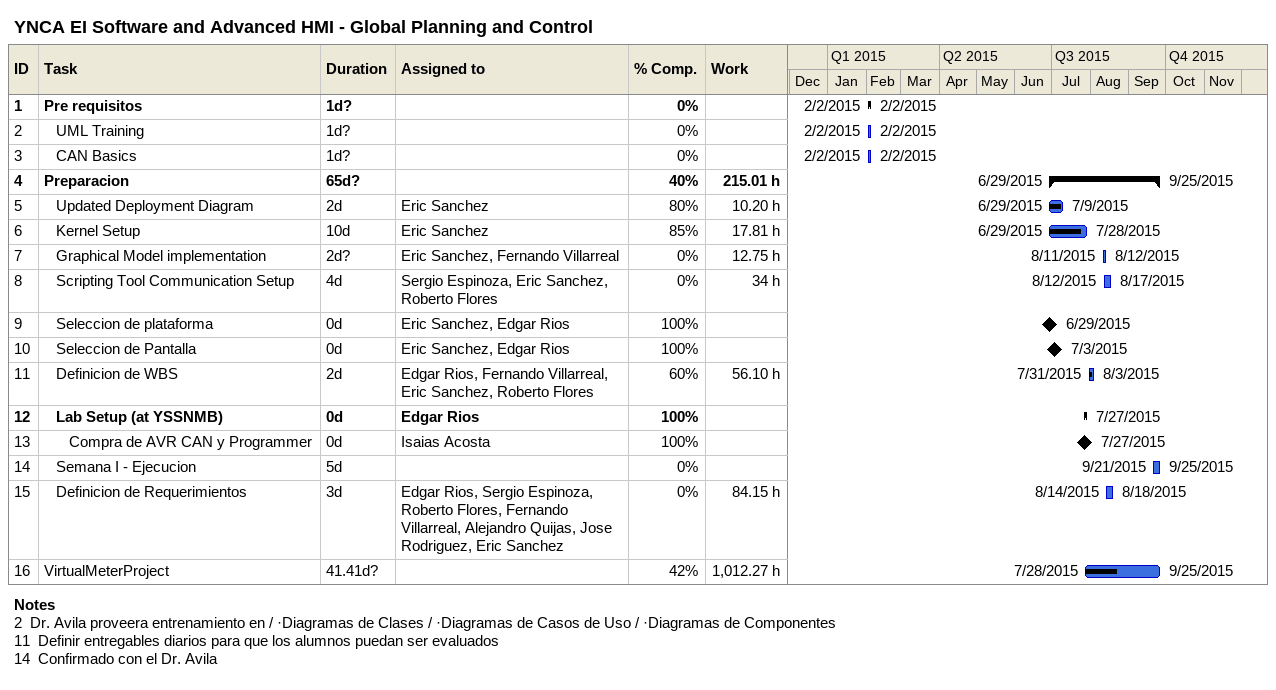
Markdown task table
YNCA EI Software and Advanced HMI - Global Planning and Control

| ID | Level | Task | Duration | Start | Finish | Resources | % complete | Work (h) |
|---|---|---|---|---|---|---|---|---|
| 1 | 1 | **Pre requisitos** | 1d? | 2015-02-02 | 2015-02-02 |  | 0 |  |
| 2 | 2 | UML Training | 1d? | 2015-02-02 | 2015-02-02 |  | 0 |  |
| 3 | 2 | CAN Basics | 1d? | 2015-02-02 | 2015-02-02 |  | 0 |  |
| 4 | 1 | **Preparacion** | 65d? | 2015-06-29 | 2015-09-25 |  | 40 | 215.01 |
| 5 | 2 | Updated Deployment Diagram | 2d | 2015-06-29 | 2015-07-09 | Eric Sanchez | 80 | 10.20 |
| 6 | 2 | Kernel Setup | 10d | 2015-06-29 | 2015-07-28 | Eric Sanchez | 85 | 17.81 |
| 7 | 2 | Graphical Model implementation | 2d? | 2015-08-11 | 2015-08-12 | Eric Sanchez, Fernando Villarreal | 0 | 12.75 |
| 8 | 2 | Scripting Tool Communication Setup | 4d | 2015-08-12 | 2015-08-17 | Sergio Espinoza, Eric Sanchez, Roberto Flores | 0 | 34 |
| 9 | 2 | Seleccion de plataforma | 0d | 2015-06-29 | 2015-06-29 | Eric Sanchez, Edgar Rios | 100 |  |
| 10 | 2 | Seleccion de Pantalla | 0d | 2015-07-03 | 2015-07-03 | Eric Sanchez, Edgar Rios | 100 |  |
| 11 | 2 | Definicion de WBS | 2d | 2015-07-31 | 2015-08-03 | Edgar Rios, Fernando Villarreal, Eric Sanchez, Roberto Flores | 60 | 56.10 |
| 12 | 2 | **Lab Setup (at YSSNMB)** | 0d | 2015-07-27 | 2015-07-27 | Edgar Rios | 100 |  |
| 13 | 3 | Compra de AVR CAN y Programmer | 0d | 2015-07-27 | 2015-07-27 | Isaias Acosta | 100 |  |
| 14 | 2 | Semana I - Ejecucion | 5d | 2015-09-21 | 2015-09-25 |  | 0 |  |
| 15 | 2 | Definicion de Requerimientos | 3d | 2015-08-14 | 2015-08-18 | Edgar Rios, Sergio Espinoza, Roberto Flores, Fernando Villarreal, Alejandro Quijas, Jose Rodriguez, Eric Sanchez | 0 | 84.15 |
| 16 | 1 | VirtualMeterProject | 41.41d? | 2015-07-28 | 2015-09-25 |  | 42 | 1012.27 |

Notes
- 2: Dr. Avila proveera entrenamiento en / ·Diagramas de Clases / ·Diagramas de Casos de Uso / ·Diagramas de Componentes
- 11: Definir entregables diarios para que los alumnos puedan ser evaluados
- 14: Confirmado con el Dr. Avila
